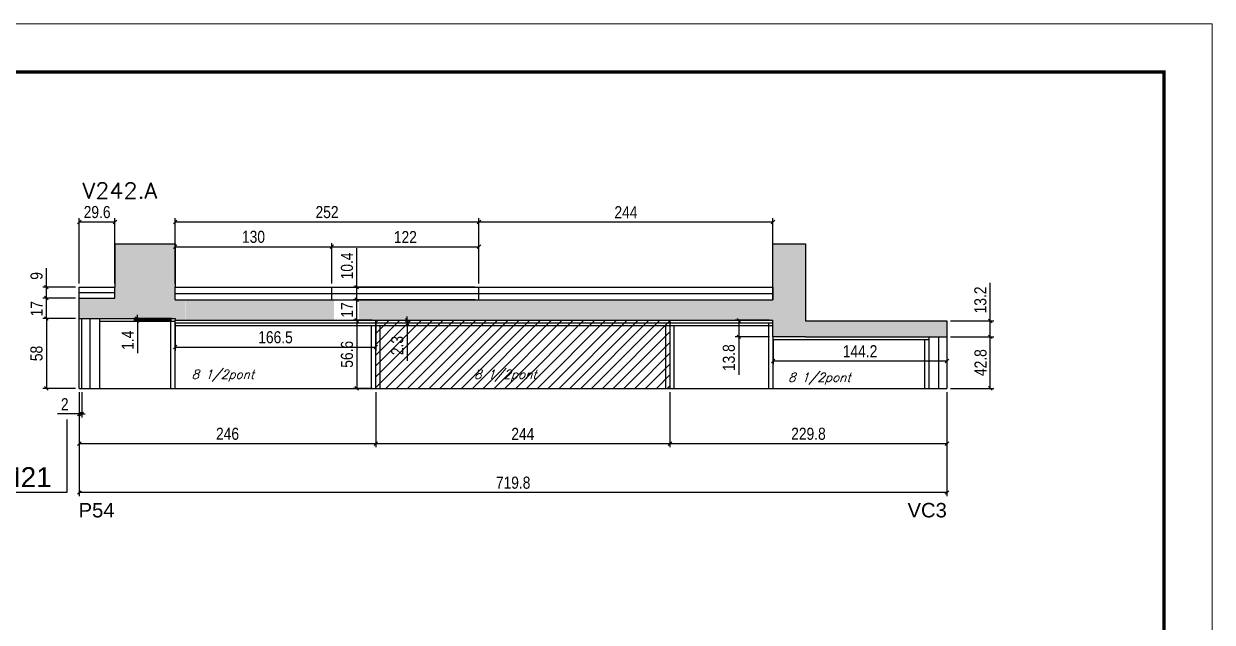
# Model space of a CAD drawing. Extents: x 137137 to 143418, y 10464 to 34486.
# Drawn here: x 137636 to 138622, y 28247 to 28743 of the extents above; entities that cross this region are included whole.
import ezdxf

# ---------------------------------------------------------------- set-up
doc = ezdxf.new("R2010")
doc.units = 0
doc.linetypes.add('DASHED', pattern=[0.75, 0.5, -0.25])
for name, color, linetype in [('5', 5, 'Continuous'), ('COTA', 241, 'Continuous'), ('NOMENCLATURA', 7, 'Continuous'), ('Painéis', 200, 'Continuous'), ('SARR_2.2x7', 40, 'Continuous'), ('SARR_3.5x7', 81, 'Continuous'), ('SARR_EDITAR', 141, 'Continuous'), ('texto', 7, 'Continuous')]:
    doc.layers.add(name, color=color, linetype=linetype)
for name, color, linetype, lineweight in [('Folhas', 255, 'Continuous', 9), ('Hachura', 251, 'Continuous', 9), ('SARRAFO DE PRESSAO', 251, 'DASHED', 9), ('Texto Seção', 7, 'Continuous', 15)]:
    doc.layers.add(name, color=color, linetype=linetype, lineweight=lineweight)
doc.styles.add('COTA TECNICA', font='techl___.ttf', dxfattribs={"height": 10})
doc.styles.add('REGUA-120', font='ROMANS.shx', dxfattribs={"height": 15})
doc.styles.add('Romans', font='romans.shx')
doc.styles.get("Standard").update_dxf_attribs({"font": 'arial.ttf'})
doc.dimstyles.new('PAINEL', dxfattribs={"dimtxt": 10, "dimasz": 3, "dimexe": 3, "dimexo": 3, "dimgap": 3, "dimtad": 1, "dimdec": 1, "dimzin": 12, "dimdsep": 46, "dimtxsty": 'COTA TECNICA', "dimblk1": 'OBLIQUE', "dimblk2": 'OBLIQUE', "dimsah": 1, "dimcen": 0.9, "dimclrd": 4, "dimclre": 4, "dimclrt": 240, "dimadec": 1, "dimazin": 3, "dimtfac": 1, "dimtdec": 1, "dimtmove": 0, "dimatfit": 3, "dimfxl": 1, "dimtolj": 1, "dimtzin": 12, "dimarcsym": 0})

# ---------------------------------------------------------------- blocks, each defined once
blk = doc.blocks.new('9999999999')
at = {"layer": 'Folhas'}
blk.add_lwpolyline([(98138.98, 34190.21), (99623.98, 34190.21), (99623.98, 35240.21), (98138.98, 35240.21)], close=True, dxfattribs=at)
at = {"layer": 'Folhas', "color": 30, "const_width": 3}
blk.add_lwpolyline([(98213.98, 34230.21), (99583.98, 34230.21), (99583.98, 35200.21), (98213.98, 35200.21)], close=True, dxfattribs=at)
blk = doc.blocks.new('_Oblique')
at = {"color": 0, "linetype": 'ByBlock', "lineweight": -2}
blk.add_line((-0.5, -0.5), (0.5, 0.5), dxfattribs=at)
blk = doc.blocks.new('*D6201')
at = {"layer": 'COTA', "color": 4, "lineweight": -2, "transparency": 16777216}
for p, q in [((137682.39, 28437.42), (137682.39, 28391.66)), ((137928.39, 28437.42), (137928.39, 28391.66)), ((137682.39, 28394.66), (137928.39, 28394.66))]:
    blk.add_line(p, q, dxfattribs=at)
at = {"layer": 'Defpoints', "color": 0, "transparency": 16777216}
for p in [(137682.39, 28440.42), (137928.39, 28440.42), (137928.39, 28394.66)]:
    blk.add_point(p, dxfattribs=at)
at = {"layer": 'COTA', "color": 4, "lineweight": -2, "transparency": 16777216, "xscale": 3, "yscale": 3, "zscale": 3, "rotation": 180}
blk.add_blockref('_Oblique', (137682.39, 28394.66), dxfattribs=at)
at = {"layer": 'COTA', "color": 4, "lineweight": -2, "transparency": 16777216, "xscale": 3, "yscale": 3, "zscale": 3}
blk.add_blockref('_Oblique', (137928.39, 28394.66), dxfattribs=at)
at = {"layer": 'COTA', "color": 240, "transparency": 16777216, "insert": (137805.39, 28402.76), "char_height": 10, "attachment_point": 5, "style": 'COTA TECNICA'}
blk.add_mtext('\\A1;246', dxfattribs=at)
blk = doc.blocks.new('*D6202')
at = {"layer": 'COTA', "color": 4, "lineweight": -2, "transparency": 16777216}
for p, q in [((137928.39, 28437.42), (137928.39, 28391.66)), ((138172.39, 28437.42), (138172.39, 28391.66)), ((137928.39, 28394.66), (138172.39, 28394.66))]:
    blk.add_line(p, q, dxfattribs=at)
at = {"layer": 'Defpoints', "color": 0, "transparency": 16777216}
for p in [(137928.39, 28440.42), (138172.39, 28440.42), (138172.39, 28394.66)]:
    blk.add_point(p, dxfattribs=at)
at = {"layer": 'COTA', "color": 4, "lineweight": -2, "transparency": 16777216, "xscale": 3, "yscale": 3, "zscale": 3, "rotation": 180}
blk.add_blockref('_Oblique', (137928.39, 28394.66), dxfattribs=at)
at = {"layer": 'COTA', "color": 4, "lineweight": -2, "transparency": 16777216, "xscale": 3, "yscale": 3, "zscale": 3}
blk.add_blockref('_Oblique', (138172.39, 28394.66), dxfattribs=at)
at = {"layer": 'COTA', "color": 240, "transparency": 16777216, "insert": (138050.39, 28402.73), "char_height": 10, "attachment_point": 5, "style": 'COTA TECNICA'}
blk.add_mtext('\\A1;244', dxfattribs=at)
blk = doc.blocks.new('*D6203')
at = {"layer": 'COTA', "color": 4, "lineweight": -2, "transparency": 16777216}
for p, q in [((138172.39, 28437.42), (138172.39, 28391.66)), ((138402.23, 28437.42), (138402.23, 28391.66)), ((138172.39, 28394.66), (138402.23, 28394.66))]:
    blk.add_line(p, q, dxfattribs=at)
at = {"layer": 'Defpoints', "color": 0, "transparency": 16777216}
for p in [(138172.39, 28440.42), (138402.23, 28440.42), (138402.23, 28394.66)]:
    blk.add_point(p, dxfattribs=at)
at = {"layer": 'COTA', "color": 4, "lineweight": -2, "transparency": 16777216, "xscale": 3, "yscale": 3, "zscale": 3, "rotation": 180}
blk.add_blockref('_Oblique', (138172.39, 28394.66), dxfattribs=at)
at = {"layer": 'COTA', "color": 4, "lineweight": -2, "transparency": 16777216, "xscale": 3, "yscale": 3, "zscale": 3}
blk.add_blockref('_Oblique', (138402.23, 28394.66), dxfattribs=at)
at = {"layer": 'COTA', "color": 240, "transparency": 16777216, "insert": (138287.31, 28402.76), "char_height": 10, "attachment_point": 5, "style": 'COTA TECNICA'}
blk.add_mtext('\\A1;229.8', dxfattribs=at)
blk = doc.blocks.new('*D6204')
at = {"layer": 'COTA', "color": 4, "lineweight": -2, "transparency": 16777216}
for p, q in [((137682.39, 28437.42), (137682.39, 28351.09)), ((138402.23, 28437.42), (138402.23, 28351.09)), ((138402.23, 28354.09), (137682.39, 28354.09))]:
    blk.add_line(p, q, dxfattribs=at)
at = {"layer": 'Defpoints', "color": 0, "transparency": 16777216}
for p in [(137682.39, 28440.42), (138402.23, 28440.42), (137682.39, 28354.09)]:
    blk.add_point(p, dxfattribs=at)
at = {"layer": 'COTA', "color": 4, "lineweight": -2, "transparency": 16777216, "xscale": 3, "yscale": 3, "zscale": 3, "rotation": 180}
blk.add_blockref('_Oblique', (137682.39, 28354.09), dxfattribs=at)
at = {"layer": 'COTA', "color": 4, "lineweight": -2, "transparency": 16777216, "xscale": 3, "yscale": 3, "zscale": 3}
blk.add_blockref('_Oblique', (138402.23, 28354.09), dxfattribs=at)
at = {"layer": 'COTA', "color": 240, "transparency": 16777216, "insert": (138042.31, 28362.19), "char_height": 10, "attachment_point": 5, "style": 'COTA TECNICA'}
blk.add_mtext('\\A1;719.8', dxfattribs=at)
blk = doc.blocks.new('*D6205')
at = {"layer": 'COTA', "color": 4, "lineweight": -2, "transparency": 16777216}
for p, q in [((137679.39, 28498.42), (137652.07, 28498.42)), ((137655.07, 28498.42), (137655.07, 28440.42)), ((137679.39, 28440.42), (137652.07, 28440.42))]:
    blk.add_line(p, q, dxfattribs=at)
at = {"layer": 'Defpoints', "color": 0, "transparency": 16777216}
for p in [(137682.39, 28498.42), (137655.07, 28440.42), (137682.39, 28440.42)]:
    blk.add_point(p, dxfattribs=at)
at = {"layer": 'COTA', "color": 4, "lineweight": -2, "transparency": 16777216, "xscale": 3, "yscale": 3, "zscale": 3}
for p, rotation in [((137655.07, 28498.42), 90), ((137655.07, 28440.42), 270)]:
    blk.add_blockref('_Oblique', p, dxfattribs=dict(at, rotation=rotation))
at = {"layer": 'COTA', "color": 240, "transparency": 16777216, "insert": (137646.94, 28469.42), "char_height": 10, "attachment_point": 5, "rotation": 90, "style": 'COTA TECNICA'}
blk.add_mtext('\\A1;58', dxfattribs=at)
blk = doc.blocks.new('*D6206')
at = {"layer": 'COTA', "color": 4, "lineweight": -2, "transparency": 16777216}
for p, q in [((137679.39, 28515.42), (137652.07, 28515.42)), ((137655.07, 28498.42), (137655.07, 28515.42)), ((137679.39, 28498.42), (137652.07, 28498.42))]:
    blk.add_line(p, q, dxfattribs=at)
at = {"layer": 'Defpoints', "color": 0, "transparency": 16777216}
for p in [(137655.07, 28515.42), (137682.39, 28515.42), (137682.39, 28498.42)]:
    blk.add_point(p, dxfattribs=at)
at = {"layer": 'COTA', "color": 4, "lineweight": -2, "transparency": 16777216, "xscale": 3, "yscale": 3, "zscale": 3}
for p, rotation in [((137655.07, 28515.42), 90), ((137655.07, 28498.42), 270)]:
    blk.add_blockref('_Oblique', p, dxfattribs=dict(at, rotation=rotation))
at = {"layer": 'COTA', "color": 240, "transparency": 16777216, "insert": (137647, 28506.52), "char_height": 10, "attachment_point": 5, "rotation": 90, "style": 'COTA TECNICA'}
blk.add_mtext('\\A1;17', dxfattribs=at)
blk = doc.blocks.new('*D6207')
at = {"layer": 'COTA', "color": 4, "lineweight": -2, "transparency": 16777216}
for p, q in [((137655.07, 28524.42), (137655.07, 28540.09)), ((137679.39, 28524.42), (137652.07, 28524.42)), ((137655.07, 28515.42), (137655.07, 28524.42)), ((137679.39, 28515.42), (137652.07, 28515.42))]:
    blk.add_line(p, q, dxfattribs=at)
at = {"layer": 'Defpoints', "color": 0, "transparency": 16777216}
for p in [(137655.07, 28524.42), (137682.39, 28524.42), (137682.39, 28515.42)]:
    blk.add_point(p, dxfattribs=at)
at = {"layer": 'COTA', "color": 4, "lineweight": -2, "transparency": 16777216, "xscale": 3, "yscale": 3, "zscale": 3}
for p, rotation in [((137655.07, 28524.42), 90), ((137655.07, 28515.42), 270)]:
    blk.add_blockref('_Oblique', p, dxfattribs=dict(at, rotation=rotation))
at = {"layer": 'COTA', "color": 240, "transparency": 16777216, "insert": (137646.99, 28533.75), "char_height": 10, "attachment_point": 5, "rotation": 90, "style": 'COTA TECNICA'}
blk.add_mtext('\\A1;9', dxfattribs=at)
blk = doc.blocks.new('*D6208')
at = {"layer": 'COTA', "color": 4, "lineweight": -2, "transparency": 16777216}
for p, q in [((138254.89, 28497.02), (138226.56, 28497.02)), ((138229.56, 28497.02), (138229.56, 28483.22)), ((138254.89, 28483.22), (138226.56, 28483.22)), ((138229.56, 28483.22), (138229.56, 28451.65))]:
    blk.add_line(p, q, dxfattribs=at)
at = {"layer": 'Defpoints', "color": 0, "transparency": 16777216}
for p in [(138257.89, 28497.02), (138229.56, 28483.22), (138257.89, 28483.22)]:
    blk.add_point(p, dxfattribs=at)
at = {"layer": 'COTA', "color": 4, "lineweight": -2, "transparency": 16777216, "xscale": 3, "yscale": 3, "zscale": 3}
for p, rotation in [((138229.56, 28497.02), 90), ((138229.56, 28483.22), 270)]:
    blk.add_blockref('_Oblique', p, dxfattribs=dict(at, rotation=rotation))
at = {"layer": 'COTA', "color": 240, "transparency": 16777216, "insert": (138221.31, 28465.93), "char_height": 10, "attachment_point": 5, "rotation": 90, "style": 'COTA TECNICA'}
blk.add_mtext('\\A1;13.8', dxfattribs=at)
blk = doc.blocks.new('*D6209')
at = {"layer": 'COTA', "color": 4, "lineweight": -2, "transparency": 16777216}
for p, q in [((138258.06, 28480.22), (138258.06, 28460.24)), ((138402.23, 28480.22), (138402.23, 28460.24)), ((138258.06, 28463.24), (138402.23, 28463.24))]:
    blk.add_line(p, q, dxfattribs=at)
at = {"layer": 'Defpoints', "color": 0, "transparency": 16777216}
for p in [(138258.06, 28483.22), (138402.23, 28483.22), (138402.23, 28463.24)]:
    blk.add_point(p, dxfattribs=at)
at = {"layer": 'COTA', "color": 4, "lineweight": -2, "transparency": 16777216, "xscale": 3, "yscale": 3, "zscale": 3, "rotation": 180}
blk.add_blockref('_Oblique', (138258.06, 28463.24), dxfattribs=at)
at = {"layer": 'COTA', "color": 4, "lineweight": -2, "transparency": 16777216, "xscale": 3, "yscale": 3, "zscale": 3}
blk.add_blockref('_Oblique', (138402.23, 28463.24), dxfattribs=at)
at = {"layer": 'COTA', "color": 240, "transparency": 16777216, "insert": (138330.15, 28471.31), "char_height": 10, "attachment_point": 5, "style": 'COTA TECNICA'}
blk.add_mtext('\\A1;144.2', dxfattribs=at)
blk = doc.blocks.new('*D6210')
at = {"layer": 'COTA', "color": 4, "lineweight": -2, "transparency": 16777216}
for p, q in [((137682.39, 28437.42), (137682.39, 28416.32)), ((137684.39, 28437.42), (137684.39, 28416.32)), ((137682.39, 28419.32), (137664.28, 28419.32)), ((137684.39, 28419.32), (137682.39, 28419.32)), ((137684.39, 28419.32), (137687.39, 28419.32))]:
    blk.add_line(p, q, dxfattribs=at)
at = {"layer": 'Defpoints', "color": 0, "transparency": 16777216}
for p in [(137682.39, 28440.42), (137684.39, 28440.42), (137682.39, 28419.32)]:
    blk.add_point(p, dxfattribs=at)
at = {"layer": 'COTA', "color": 4, "lineweight": -2, "transparency": 16777216, "xscale": 3, "yscale": 3, "zscale": 3}
blk.add_blockref('_Oblique', (137682.39, 28419.32), dxfattribs=at)
at = {"layer": 'COTA', "color": 4, "lineweight": -2, "transparency": 16777216, "xscale": 3, "yscale": 3, "zscale": 3, "rotation": 180}
blk.add_blockref('_Oblique', (137684.39, 28419.32), dxfattribs=at)
at = {"layer": 'COTA', "color": 240, "transparency": 16777216, "insert": (137670.33, 28427.32), "char_height": 10, "attachment_point": 5, "style": 'COTA TECNICA'}
blk.add_mtext('\\A1;2', dxfattribs=at)
blk = doc.blocks.new('*D6214')
at = {"layer": 'COTA', "color": 4, "lineweight": -2, "transparency": 16777216}
for p, q in [((137925.39, 28497.02), (137909.59, 28497.02)), ((137912.59, 28497.02), (137912.59, 28440.42)), ((137925.39, 28440.42), (137909.59, 28440.42))]:
    blk.add_line(p, q, dxfattribs=at)
at = {"layer": 'Defpoints', "color": 0, "transparency": 16777216}
for p in [(137928.39, 28497.02), (137912.59, 28440.42), (137928.39, 28440.42)]:
    blk.add_point(p, dxfattribs=at)
at = {"layer": 'COTA', "color": 4, "lineweight": -2, "transparency": 16777216, "xscale": 3, "yscale": 3, "zscale": 3}
for p, rotation in [((137912.59, 28497.02), 90), ((137912.59, 28440.42), 270)]:
    blk.add_blockref('_Oblique', p, dxfattribs=dict(at, rotation=rotation))
at = {"layer": 'COTA', "color": 240, "transparency": 16777216, "insert": (137904.49, 28468.72), "char_height": 10, "attachment_point": 5, "rotation": 90, "style": 'COTA TECNICA'}
blk.add_mtext('\\A1;56.6', dxfattribs=at)
blk = doc.blocks.new('*D6215')
at = {"layer": 'COTA', "color": 4, "lineweight": -2, "transparency": 16777216}
for p, q in [((138010.89, 28514.02), (137909.59, 28514.02)), ((137912.59, 28497.02), (137912.59, 28514.02)), ((137925.39, 28497.02), (137909.59, 28497.02))]:
    blk.add_line(p, q, dxfattribs=at)
at = {"layer": 'Defpoints', "color": 0, "transparency": 16777216}
for p in [(137912.59, 28514.02), (138013.89, 28514.02), (137928.39, 28497.02)]:
    blk.add_point(p, dxfattribs=at)
at = {"layer": 'COTA', "color": 4, "lineweight": -2, "transparency": 16777216, "xscale": 3, "yscale": 3, "zscale": 3}
for p, rotation in [((137912.59, 28514.02), 90), ((137912.59, 28497.02), 270)]:
    blk.add_blockref('_Oblique', p, dxfattribs=dict(at, rotation=rotation))
at = {"layer": 'COTA', "color": 240, "transparency": 16777216, "insert": (137904.52, 28505.52), "char_height": 10, "attachment_point": 5, "rotation": 90, "style": 'COTA TECNICA'}
blk.add_mtext('\\A1;17', dxfattribs=at)
blk = doc.blocks.new('*D6216')
at = {"layer": 'COTA', "color": 4, "lineweight": -2, "transparency": 16777216}
for p, q in [((137912.59, 28524.42), (137912.59, 28556.65)), ((138010.89, 28524.42), (137909.59, 28524.42)), ((137912.59, 28514.02), (137912.59, 28524.42)), ((138010.89, 28514.02), (137909.59, 28514.02))]:
    blk.add_line(p, q, dxfattribs=at)
at = {"layer": 'Defpoints', "color": 0, "transparency": 16777216}
for p in [(137912.59, 28524.42), (138013.89, 28524.42), (138013.89, 28514.02)]:
    blk.add_point(p, dxfattribs=at)
at = {"layer": 'COTA', "color": 4, "lineweight": -2, "transparency": 16777216, "xscale": 3, "yscale": 3, "zscale": 3}
for p, rotation in [((137912.59, 28524.42), 90), ((137912.59, 28514.02), 270)]:
    blk.add_blockref('_Oblique', p, dxfattribs=dict(at, rotation=rotation))
at = {"layer": 'COTA', "color": 240, "transparency": 16777216, "insert": (137904.49, 28542.03), "char_height": 10, "attachment_point": 5, "rotation": 90, "style": 'COTA TECNICA'}
blk.add_mtext('\\A1;10.4', dxfattribs=at)
blk = doc.blocks.new('*D6072')
at = {"layer": 'COTA', "color": 4, "lineweight": -2, "transparency": 16777216}
for p, q in [((137761.93, 28494.02), (137761.93, 28471.71)), ((137928.39, 28494.02), (137928.39, 28471.71)), ((137761.93, 28474.71), (137928.39, 28474.71))]:
    blk.add_line(p, q, dxfattribs=at)
at = {"layer": 'Defpoints', "color": 0, "transparency": 16777216}
for p in [(137761.93, 28497.02), (137928.39, 28497.02), (137928.39, 28474.71)]:
    blk.add_point(p, dxfattribs=at)
at = {"layer": 'COTA', "color": 4, "lineweight": -2, "transparency": 16777216, "xscale": 3, "yscale": 3, "zscale": 3, "rotation": 180}
blk.add_blockref('_Oblique', (137761.93, 28474.71), dxfattribs=at)
at = {"layer": 'COTA', "color": 4, "lineweight": -2, "transparency": 16777216, "xscale": 3, "yscale": 3, "zscale": 3}
blk.add_blockref('_Oblique', (137928.39, 28474.71), dxfattribs=at)
at = {"layer": 'COTA', "color": 240, "transparency": 16777216, "insert": (137845.16, 28482.82), "char_height": 10, "attachment_point": 5, "style": 'COTA TECNICA'}
blk.add_mtext('\\A1;166.5', dxfattribs=at)
blk = doc.blocks.new('*D6217')
at = {"layer": 'COTA', "color": 4, "lineweight": -2, "transparency": 16777216}
for p, q in [((137682.39, 28527.42), (137682.39, 28581.54)), ((137682.39, 28578.54), (137711.99, 28578.54)), ((137711.99, 28527.42), (137711.99, 28581.54))]:
    blk.add_line(p, q, dxfattribs=at)
at = {"layer": 'Defpoints', "color": 0, "transparency": 16777216}
for p in [(137711.99, 28578.54), (137682.39, 28524.42), (137711.99, 28524.42)]:
    blk.add_point(p, dxfattribs=at)
at = {"layer": 'COTA', "color": 4, "lineweight": -2, "transparency": 16777216, "xscale": 3, "yscale": 3, "zscale": 3, "rotation": 180}
blk.add_blockref('_Oblique', (137682.39, 28578.54), dxfattribs=at)
at = {"layer": 'COTA', "color": 4, "lineweight": -2, "transparency": 16777216, "xscale": 3, "yscale": 3, "zscale": 3}
blk.add_blockref('_Oblique', (137711.99, 28578.54), dxfattribs=at)
at = {"layer": 'COTA', "color": 240, "transparency": 16777216, "insert": (137697.19, 28586.67), "char_height": 10, "attachment_point": 5, "style": 'COTA TECNICA'}
blk.add_mtext('\\A1;29.6', dxfattribs=at)
blk = doc.blocks.new('*D6073')
at = {"layer": 'COTA', "color": 4, "lineweight": -2, "transparency": 16777216}
for p, q in [((137761.93, 28527.42), (137761.93, 28581.54)), ((137761.93, 28578.54), (138013.89, 28578.54)), ((138013.89, 28527.42), (138013.89, 28581.54))]:
    blk.add_line(p, q, dxfattribs=at)
at = {"layer": 'Defpoints', "color": 0, "transparency": 16777216}
for p in [(138013.89, 28578.54), (137761.93, 28524.42), (138013.89, 28524.42)]:
    blk.add_point(p, dxfattribs=at)
at = {"layer": 'COTA', "color": 4, "lineweight": -2, "transparency": 16777216, "xscale": 3, "yscale": 3, "zscale": 3, "rotation": 180}
blk.add_blockref('_Oblique', (137761.93, 28578.54), dxfattribs=at)
at = {"layer": 'COTA', "color": 4, "lineweight": -2, "transparency": 16777216, "xscale": 3, "yscale": 3, "zscale": 3}
blk.add_blockref('_Oblique', (138013.89, 28578.54), dxfattribs=at)
at = {"layer": 'COTA', "color": 240, "transparency": 16777216, "insert": (137887.91, 28586.65), "char_height": 10, "attachment_point": 5, "style": 'COTA TECNICA'}
blk.add_mtext('\\A1;252', dxfattribs=at)
blk = doc.blocks.new('*D6074')
at = {"layer": 'COTA', "color": 4, "lineweight": -2, "transparency": 16777216}
for p, q in [((138013.89, 28527.42), (138013.89, 28581.54)), ((138013.89, 28578.54), (138257.89, 28578.54)), ((138257.89, 28527.42), (138257.89, 28581.54))]:
    blk.add_line(p, q, dxfattribs=at)
at = {"layer": 'Defpoints', "color": 0, "transparency": 16777216}
for p in [(138257.89, 28578.54), (138013.89, 28524.42), (138257.89, 28524.42)]:
    blk.add_point(p, dxfattribs=at)
at = {"layer": 'COTA', "color": 4, "lineweight": -2, "transparency": 16777216, "xscale": 3, "yscale": 3, "zscale": 3, "rotation": 180}
blk.add_blockref('_Oblique', (138013.89, 28578.54), dxfattribs=at)
at = {"layer": 'COTA', "color": 4, "lineweight": -2, "transparency": 16777216, "xscale": 3, "yscale": 3, "zscale": 3}
blk.add_blockref('_Oblique', (138257.89, 28578.54), dxfattribs=at)
at = {"layer": 'COTA', "color": 240, "transparency": 16777216, "insert": (138135.89, 28586.61), "char_height": 10, "attachment_point": 5, "style": 'COTA TECNICA'}
blk.add_mtext('\\A1;244', dxfattribs=at)
blk = doc.blocks.new('*D6219')
at = {"layer": 'COTA', "color": 4, "lineweight": -2, "transparency": 16777216}
for p, q in [((137931.39, 28497.02), (137957.41, 28497.02)), ((137931.39, 28494.72), (137957.41, 28494.72)), ((137954.41, 28497.02), (137954.41, 28500.02)), ((137954.41, 28497.02), (137954.41, 28494.72)), ((137954.41, 28494.72), (137954.41, 28463.29))]:
    blk.add_line(p, q, dxfattribs=at)
at = {"layer": 'Defpoints', "color": 0, "transparency": 16777216}
for p in [(137928.39, 28497.02), (137928.39, 28494.72), (137954.41, 28494.72)]:
    blk.add_point(p, dxfattribs=at)
at = {"layer": 'COTA', "color": 4, "lineweight": -2, "transparency": 16777216, "xscale": 3, "yscale": 3, "zscale": 3}
for p, rotation in [((137954.41, 28497.02), 270), ((137954.41, 28494.72), 90)]:
    blk.add_blockref('_Oblique', p, dxfattribs=dict(at, rotation=rotation))
at = {"layer": 'COTA', "color": 240, "transparency": 16777216, "insert": (137946.19, 28476), "char_height": 10, "attachment_point": 5, "rotation": 90, "style": 'COTA TECNICA'}
blk.add_mtext('\\A1;2.3', dxfattribs=at)
blk = doc.blocks.new('*D6236')
at = {"layer": 'COTA', "color": 4, "lineweight": -2, "transparency": 16777216}
for p, q in [((137758.93, 28498.42), (137727.66, 28498.42)), ((137758.93, 28497.02), (137727.66, 28497.02)), ((137730.66, 28498.42), (137730.66, 28501.42)), ((137730.66, 28498.42), (137730.66, 28497.02)), ((137730.66, 28497.02), (137730.66, 28469.77))]:
    blk.add_line(p, q, dxfattribs=at)
at = {"layer": 'Defpoints', "color": 0, "transparency": 16777216}
for p in [(137730.66, 28497.02), (137761.93, 28498.42), (137761.93, 28497.02)]:
    blk.add_point(p, dxfattribs=at)
at = {"layer": 'COTA', "color": 4, "lineweight": -2, "transparency": 16777216, "xscale": 3, "yscale": 3, "zscale": 3}
for p, rotation in [((137730.66, 28498.42), 270), ((137730.66, 28497.02), 90)]:
    blk.add_blockref('_Oblique', p, dxfattribs=dict(at, rotation=rotation))
at = {"layer": 'COTA', "color": 240, "transparency": 16777216, "insert": (137722.59, 28480.39), "char_height": 10, "attachment_point": 5, "rotation": 90, "style": 'COTA TECNICA'}
blk.add_mtext('\\A1;1.4', dxfattribs=at)
blk = doc.blocks.new('*D6321')
at = {"layer": 'COTA', "color": 4, "lineweight": -2, "ltscale": 25, "transparency": 16777216}
for p, q in [((137761.93, 28527.42), (137761.93, 28560.92)), ((137761.93, 28557.92), (137891.89, 28557.92)), ((137891.89, 28527.42), (137891.89, 28560.92))]:
    blk.add_line(p, q, dxfattribs=at)
at = {"layer": 'Defpoints', "color": 0, "ltscale": 25, "transparency": 16777216}
for p in [(137891.89, 28557.92), (137761.93, 28524.42), (137891.89, 28524.42)]:
    blk.add_point(p, dxfattribs=at)
at = {"layer": 'COTA', "color": 4, "lineweight": -2, "ltscale": 25, "transparency": 16777216, "xscale": 3, "yscale": 3, "zscale": 3, "rotation": 180}
blk.add_blockref('_Oblique', (137761.93, 28557.92), dxfattribs=at)
at = {"layer": 'COTA', "color": 4, "lineweight": -2, "ltscale": 25, "transparency": 16777216, "xscale": 3, "yscale": 3, "zscale": 3}
blk.add_blockref('_Oblique', (137891.89, 28557.92), dxfattribs=at)
at = {"layer": 'COTA', "color": 240, "ltscale": 25, "transparency": 16777216, "insert": (137826.91, 28566.14), "char_height": 10, "attachment_point": 5, "style": 'COTA TECNICA'}
blk.add_mtext('\\A1;130', dxfattribs=at)
blk = doc.blocks.new('*D6322')
at = {"layer": 'COTA', "color": 4, "lineweight": -2, "ltscale": 25, "transparency": 16777216}
for p, q in [((137891.89, 28527.42), (137891.89, 28560.92)), ((137891.89, 28557.92), (138013.89, 28557.92)), ((138013.89, 28527.42), (138013.89, 28560.92))]:
    blk.add_line(p, q, dxfattribs=at)
at = {"layer": 'Defpoints', "color": 0, "ltscale": 25, "transparency": 16777216}
for p in [(138013.89, 28557.92), (137891.89, 28524.42), (138013.89, 28524.42)]:
    blk.add_point(p, dxfattribs=at)
at = {"layer": 'COTA', "color": 4, "lineweight": -2, "ltscale": 25, "transparency": 16777216, "xscale": 3, "yscale": 3, "zscale": 3, "rotation": 180}
blk.add_blockref('_Oblique', (137891.89, 28557.92), dxfattribs=at)
at = {"layer": 'COTA', "color": 4, "lineweight": -2, "ltscale": 25, "transparency": 16777216, "xscale": 3, "yscale": 3, "zscale": 3}
blk.add_blockref('_Oblique', (138013.89, 28557.92), dxfattribs=at)
at = {"layer": 'COTA', "color": 240, "ltscale": 25, "transparency": 16777216, "insert": (137952.89, 28565.97), "char_height": 10, "attachment_point": 5, "style": 'COTA TECNICA'}
blk.add_mtext('\\A1;122', dxfattribs=at)
blk = doc.blocks.new('*D6324')
at = {"layer": 'COTA', "color": 4, "lineweight": -2, "ltscale": 25, "transparency": 16777216}
for p, q in [((138405.23, 28483.22), (138441.2, 28483.22)), ((138438.2, 28440.42), (138438.2, 28483.22)), ((138405.23, 28440.42), (138441.2, 28440.42))]:
    blk.add_line(p, q, dxfattribs=at)
at = {"layer": 'Defpoints', "color": 0, "ltscale": 25, "transparency": 16777216}
for p in [(138402.23, 28483.22), (138438.2, 28483.22), (138402.23, 28440.42)]:
    blk.add_point(p, dxfattribs=at)
at = {"layer": 'COTA', "color": 4, "lineweight": -2, "ltscale": 25, "transparency": 16777216, "xscale": 3, "yscale": 3, "zscale": 3}
for p, rotation in [((138438.2, 28483.22), 90), ((138438.2, 28440.42), 270)]:
    blk.add_blockref('_Oblique', p, dxfattribs=dict(at, rotation=rotation))
at = {"layer": 'COTA', "color": 240, "ltscale": 25, "transparency": 16777216, "insert": (138430.11, 28461.82), "char_height": 10, "attachment_point": 5, "rotation": 90, "style": 'COTA TECNICA'}
blk.add_mtext('\\A1;42.8', dxfattribs=at)
blk = doc.blocks.new('*D6325')
at = {"layer": 'COTA', "color": 4, "lineweight": -2, "ltscale": 25, "transparency": 16777216}
for p, q in [((138438.2, 28496.42), (138438.2, 28528.15)), ((138405.23, 28496.42), (138441.2, 28496.42)), ((138438.2, 28483.22), (138438.2, 28496.42)), ((138405.23, 28483.22), (138441.2, 28483.22))]:
    blk.add_line(p, q, dxfattribs=at)
at = {"layer": 'Defpoints', "color": 0, "ltscale": 25, "transparency": 16777216}
for p in [(138402.23, 28496.42), (138438.2, 28496.42), (138402.23, 28483.22)]:
    blk.add_point(p, dxfattribs=at)
at = {"layer": 'COTA', "color": 4, "lineweight": -2, "ltscale": 25, "transparency": 16777216, "xscale": 3, "yscale": 3, "zscale": 3}
for p, rotation in [((138438.2, 28496.42), 90), ((138438.2, 28483.22), 270)]:
    blk.add_blockref('_Oblique', p, dxfattribs=dict(at, rotation=rotation))
at = {"layer": 'COTA', "color": 240, "ltscale": 25, "transparency": 16777216, "insert": (138429.98, 28513.79), "char_height": 10, "attachment_point": 5, "rotation": 90, "style": 'COTA TECNICA'}
blk.add_mtext('\\A1;13.2', dxfattribs=at)

msp = doc.modelspace()

# ---------------------------------------------------------------- hatches: boundary and pattern name
at = {"layer": 'COTA', "linetype": 'ByBlock'}
h = msp.add_hatch(dxfattribs=at)
h.set_pattern_fill('AR-CONC', color=256, scale=0.03)
h.set_pattern_definition([(50, (-3203.483, 39.5417), (5.46554007, -0.47817257), [0.5715, -6.2865]), (355, (-3203.483, 39.5417), (-1.05730264, 5.73170536), [0.4572, -5.02921753]), (100.4514447, (-3203.0273, 39.502), (4.40823741, 5.25353256), [0.48570026, -5.34270734]), (46.1842, (-3203.483, 41.066), (8.13237123, -1.26126984), [0.85725, -9.42975]), (96.6355576, (-3202.805, 40.9606), (7.122124, 7.42278374), [0.7285507, -8.01406824]), (351.184151, (-3203.483, 41.066), (7.122124, 7.42278374), [0.685799, -7.54379196]), (21, (-3202.721, 40.6847), (4.54843174, -3.06795595), [0.5715, -6.2865]), (326, (-3202.721, 40.6847), (1.85406085, 5.52563898), [0.4572, -5.0292]), (71.451445, (-3202.342, 40.429), (6.40249258, 2.45768307), [0.48570026, -5.34269813]), (37.5, (-3203.4828, 39.5417), (0.092658098, 2.536651166), [0, -4.96824, 0, -5.1054, 0, -5.04825]), (7.5, (-3203.4828, 39.5417), (2.004589875, 3.005417245), [0, -2.91084, 0, -4.85394, 0, -1.92405]), (327.5, (-3205.182, 39.5417), (4.067717855, -0.17186232), [0, -1.905, 0, -5.9436, 0, -7.8867]), (317.5, (-3205.944, 39.5417), (4.44387544, 0.76279473), [0, -2.4765, 0, -3.94716, 0, -5.6007])])
h.paths.add_polyline_path([(137761.93, 28560.42), (137711.99, 28560.42), (137711.99, 28524.42), (137711.99, 28515.42), (137682.39, 28515.42), (137682.39, 28498.42), (137761.93, 28498.42), (137761.93, 28497.02), (138257.89, 28497.02), (138257.89, 28483.22), (138284.89, 28483.22), (138402.23, 28483.22), (138402.23, 28496.42), (138284.89, 28496.42), (138284.89, 28560.42), (138257.89, 28560.42), (138257.89, 28524.42), (138257.89, 28514.02), (137761.93, 28514.02), (137761.93, 28524.42)])
h.paths.add_polyline_path([(137770.38, 28496.5), (137770.38, 28513.98), (137770.68, 28513.98), (137770.68, 28496.5)], flags=17)
h.paths.add_polyline_path([(137914.38, 28496.5), (137914.38, 28513.98), (137893.79, 28513.98), (137893.79, 28496.5)], flags=17)
at = {"layer": 'Hachura'}
h = msp.add_hatch(dxfattribs=at)
h.set_pattern_fill('ANSI31', color=256, scale=2)
h.set_pattern_definition([(45, (-3170, 0), (-4.49012806, 4.49012806), [])])
h.paths.add_polyline_path([(137928.39, 28497.02), (137928.39, 28440.42), (138172.39, 28440.42), (138172.39, 28497.02)])
h.paths.add_polyline_path([(137955.89, 28463.1), (137955.89, 28489.5), (137935.31, 28489.5), (137935.31, 28463.1)], flags=24)

# ---------------------------------------------------------------- linework, layer by layer
at = {"layer": 'COTA', "linetype": 'ByBlock'}
for p, q in [((137711.99, 28560.42), (137761.93, 28560.42)), ((137711.99, 28560.42), (137711.99, 28524.42)), ((137761.93, 28560.42), (137761.93, 28524.42)), ((138257.89, 28524.42), (138257.89, 28560.42)), ((138257.89, 28560.42), (138284.89, 28560.42)), ((138284.89, 28560.42), (138284.89, 28496.42)), ((137682.39, 28498.42), (137682.39, 28515.42)), ((137761.93, 28494.72), (138257.89, 28494.72)), ((138284.89, 28496.42), (138402.23, 28496.42)), ((138402.23, 28496.42), (138402.23, 28483.22))]:
    msp.add_line(p, q, dxfattribs=at)
at = {"layer": 'NOMENCLATURA', "linetype": 'Continuous'}
for p, q in [((137672.33, 28354.41), (137672.33, 28414.75)), ((137610.84, 28354.41), (137672.33, 28354.41))]:
    msp.add_line(p, q, dxfattribs=at)
at = {"layer": 'Painéis'}
for p, q in [((137682.39, 28524.42), (137711.99, 28524.42)), ((137682.39, 28515.42), (137682.39, 28524.42)), ((137711.99, 28515.42), (137711.99, 28524.42)), ((137761.93, 28524.42), (138257.89, 28524.42)), ((137761.93, 28514.02), (137761.93, 28524.42)), ((137891.89, 28514.02), (137891.89, 28524.42)), ((138013.89, 28514.02), (138013.89, 28524.42)), ((138257.89, 28524.42), (138257.89, 28514.02)), ((138257.89, 28514.02), (138257.89, 28524.42)), ((137682.39, 28515.42), (137711.99, 28515.42)), ((137761.93, 28514.02), (138257.89, 28514.02)), ((137682.39, 28498.42), (137761.93, 28498.42)), ((137682.39, 28440.42), (137682.39, 28498.42)), ((137684.39, 28440.42), (137684.39, 28498.42)), ((137711.99, 28498.42), (137711.99, 28498.42)), ((137761.93, 28498.42), (137761.93, 28497.02)), ((137761.93, 28497.02), (138257.89, 28497.02)), ((137928.39, 28440.42), (137928.39, 28497.02)), ((138172.39, 28497.02), (138172.39, 28440.42)), ((138257.89, 28483.22), (138257.89, 28497.02)), ((138284.89, 28483.22), (138258.06, 28483.22)), ((138284.89, 28483.22), (138402.23, 28483.22)), ((138284.89, 28483.22), (138284.89, 28483.22)), ((138402.23, 28483.22), (138402.23, 28440.42)), ((137682.39, 28440.42), (138257.89, 28440.42)), ((138257.89, 28440.42), (138402.23, 28440.42))]:
    msp.add_line(p, q, dxfattribs=at)
at = {"layer": 'SARR_2.2x7', "linetype": 'Continuous'}
for p, q in [((138257.89, 28519.22), (138257.89, 28519.22)), ((137691.39, 28440.42), (137691.39, 28498.42)), ((137699.39, 28496.22), (137761.93, 28496.22)), ((137761.93, 28496.22), (137761.93, 28497.02)), ((137761.93, 28492.52), (137928.39, 28492.52)), ((137928.39, 28492.52), (138172.39, 28492.52)), ((138172.39, 28492.52), (138257.89, 28492.52)), ((138257.89, 28481.02), (138387.23, 28481.02)), ((138395.23, 28483.22), (138395.23, 28440.42))]:
    msp.add_line(p, q, dxfattribs=at)
at = {"layer": 'SARR_3.5x7'}
for p, q in [((137699.39, 28440.42), (137699.39, 28498.42)), ((137758.43, 28440.42), (137758.43, 28496.22)), ((137761.93, 28440.42), (137761.93, 28496.22)), ((138254.39, 28440.42), (138254.39, 28494.82)), ((137924.89, 28440.42), (137924.89, 28492.52)), ((137931.89, 28440.42), (137931.89, 28492.52)), ((138168.89, 28440.42), (138168.89, 28492.52)), ((138175.89, 28440.42), (138175.89, 28492.52)), ((138257.89, 28483.22), (138257.89, 28440.42)), ((138383.56, 28481.02), (138383.56, 28440.42)), ((138387.06, 28483.22), (138387.06, 28440.42))]:
    msp.add_line(p, q, dxfattribs=at)
at = {"layer": 'SARR_EDITAR', "linetype": 'Continuous'}
for p, q in [((137682.39, 28519.92), (137711.99, 28519.92)), ((137761.93, 28519.22), (138013.89, 28519.22)), ((138013.89, 28519.22), (138257.89, 28519.22))]:
    msp.add_line(p, q, dxfattribs=at)

# ---------------------------------------------------------------- block references
at = {"layer": 'SARRAFO DE PRESSAO', "color": 6, "linetype": 'ByBlock'}
msp.add_blockref('9999999999', (38998.31, -6497.3), dxfattribs=at)

# ---------------------------------------------------------------- texts
at = {"layer": '5', "linetype": 'Continuous'}
for s, p in [('P54', (137681.82, 28333.45)), ('VC3', (138369.52, 28333.45))]:
    msp.add_text(s, height=12, rotation=0.00004, dxfattribs=at).set_placement(p)
at = {"layer": 'NOMENCLATURA', "linetype": 'Continuous'}
msp.add_text('M21', height=16.5, dxfattribs=at).set_placement((137614.61, 28358.6))
at = {"layer": 'texto', "color": 2, "char_height": 7.2737, "attachment_point": 5, "style": 'Romans'}
for insert in [(137801.5, 28450.95), (138035.85, 28450.95), (138296.36, 28448.42)]:
    msp.add_mtext('{\\Q19;\\C256;8 1/2pont}', dxfattribs=dict(at, insert=insert))
at = {"layer": 'Texto Seção', "style": 'REGUA-120', "width": 1.05}
msp.add_text('V242.A', height=13, dxfattribs=at).set_placement((137685.11, 28598.07))

# ---------------------------------------------------------------- dimensions: what is measured, and where the dimension line sits
at = {"layer": 'COTA'}
dim = msp.add_linear_dim(base=(137711.99, 28578.54), p1=(137682.39, 28524.42), p2=(137711.99, 28524.42), dimstyle='PAINEL', dxfattribs=at)
dim.commit()
dim.dimension.update_dxf_attribs({"geometry": '*D6217', "text_midpoint": (137697.19, 28578.54), "dimtype": 160})
for base, p1, p2, picture, middle in [((138013.89, 28578.54), (137761.93, 28524.42), (138013.89, 28524.42), '*D6073', (137887.91, 28586.65)), ((138257.89, 28578.54), (138013.89, 28524.42), (138257.89, 28524.42), '*D6074', (138135.89, 28586.61)), ((137928.39, 28474.71), (137761.93, 28497.02), (137928.39, 28497.02), '*D6072', (137845.16, 28482.82)), ((138402.23, 28463.24), (138258.06, 28483.22), (138402.23, 28483.22), '*D6209', (138330.15, 28471.31)), ((137682.39, 28419.32), (137684.39, 28440.42), (137682.39, 28440.42), '*D6210', (137670.33, 28427.32)), ((137928.39, 28394.66), (137682.39, 28440.42), (137928.39, 28440.42), '*D6201', (137805.39, 28402.76)), ((137682.39, 28354.09), (138402.23, 28440.42), (137682.39, 28440.42), '*D6204', (138042.31, 28362.19))]:
    dim = msp.add_linear_dim(base=base, p1=p1, p2=p2, dimstyle='PAINEL', dxfattribs=at)
    dim.commit()
    dim.dimension.update_dxf_attribs({"geometry": picture, "text_midpoint": middle})
at = {"layer": 'COTA', "ltscale": 25}
dim = msp.add_linear_dim(base=(137891.89, 28557.92), p1=(137761.93, 28524.42), p2=(137891.89, 28524.42), dimstyle='PAINEL', dxfattribs=at)
dim.commit()
dim.dimension.update_dxf_attribs({"geometry": '*D6321', "text_midpoint": (137826.91, 28566.14)})
dim = msp.add_linear_dim(base=(138013.89, 28557.92), p1=(137891.89, 28524.42), p2=(138013.89, 28524.42), dimstyle='PAINEL', override={"dimtmove": 1}, dxfattribs=at)
dim.commit()
dim.dimension.update_dxf_attribs({"geometry": '*D6322', "text_midpoint": (137952.89, 28565.97)})
at = {"layer": 'COTA'}
for base, p1, p2, picture, middle in [((137912.59, 28524.42), (138013.89, 28514.02), (138013.89, 28524.42), '*D6216', (137904.49, 28542.03)), ((137655.07, 28524.42), (137682.39, 28515.42), (137682.39, 28524.42), '*D6207', (137646.99, 28533.75)), ((137912.59, 28514.02), (137928.39, 28497.02), (138013.89, 28514.02), '*D6215', (137904.52, 28505.52)), ((137655.07, 28440.42), (137682.39, 28498.42), (137682.39, 28440.42), '*D6205', (137646.94, 28469.42)), ((137730.66, 28497.02), (137761.93, 28498.42), (137761.93, 28497.02), '*D6236', (137722.59, 28480.39)), ((137912.59, 28440.42), (137928.39, 28497.02), (137928.39, 28440.42), '*D6214', (137904.49, 28468.72)), ((137954.41, 28494.72), (137928.39, 28497.02), (137928.39, 28494.72), '*D6219', (137946.19, 28476)), ((138229.56, 28483.22), (138257.89, 28497.02), (138257.89, 28483.22), '*D6208', (138221.31, 28465.93))]:
    dim = msp.add_linear_dim(base=base, p1=p1, p2=p2, angle=90, dimstyle='PAINEL', dxfattribs=at)
    dim.commit()
    dim.dimension.update_dxf_attribs({"geometry": picture, "text_midpoint": middle})
at = {"layer": 'COTA', "ltscale": 25}
for base, p1, p2, picture, middle in [((138438.2, 28496.42), (138402.23, 28483.22), (138402.23, 28496.42), '*D6325', (138429.98, 28513.79)), ((138438.2, 28483.22), (138402.23, 28440.42), (138402.23, 28483.22), '*D6324', (138430.11, 28461.82))]:
    dim = msp.add_linear_dim(base=base, p1=p1, p2=p2, angle=90, dimstyle='PAINEL', dxfattribs=at)
    dim.commit()
    dim.dimension.update_dxf_attribs({"geometry": picture, "text_midpoint": middle})
at = {"layer": 'COTA'}
dim = msp.add_linear_dim(base=(137655.07, 28515.42), p1=(137682.39, 28498.42), p2=(137682.39, 28515.42), angle=90, dimstyle='PAINEL', dxfattribs=at)
dim.commit()
dim.dimension.update_dxf_attribs({"geometry": '*D6206', "text_midpoint": (137655.07, 28506.52), "dimtype": 160})
for base, p1, p2, picture, middle in [((138172.39, 28394.66), (137928.39, 28440.42), (138172.39, 28440.42), '*D6202', (138050.39, 28402.73)), ((138402.23, 28394.66), (138172.39, 28440.42), (138402.23, 28440.42), '*D6203', (138287.31, 28402.76))]:
    dim = msp.add_linear_dim(base=base, p1=p1, p2=p2, dimstyle='PAINEL', override={"dimtmove": 1}, dxfattribs=at)
    dim.commit()
    dim.dimension.update_dxf_attribs({"geometry": picture, "text_midpoint": middle})

doc.saveas('drawing.dxf')
